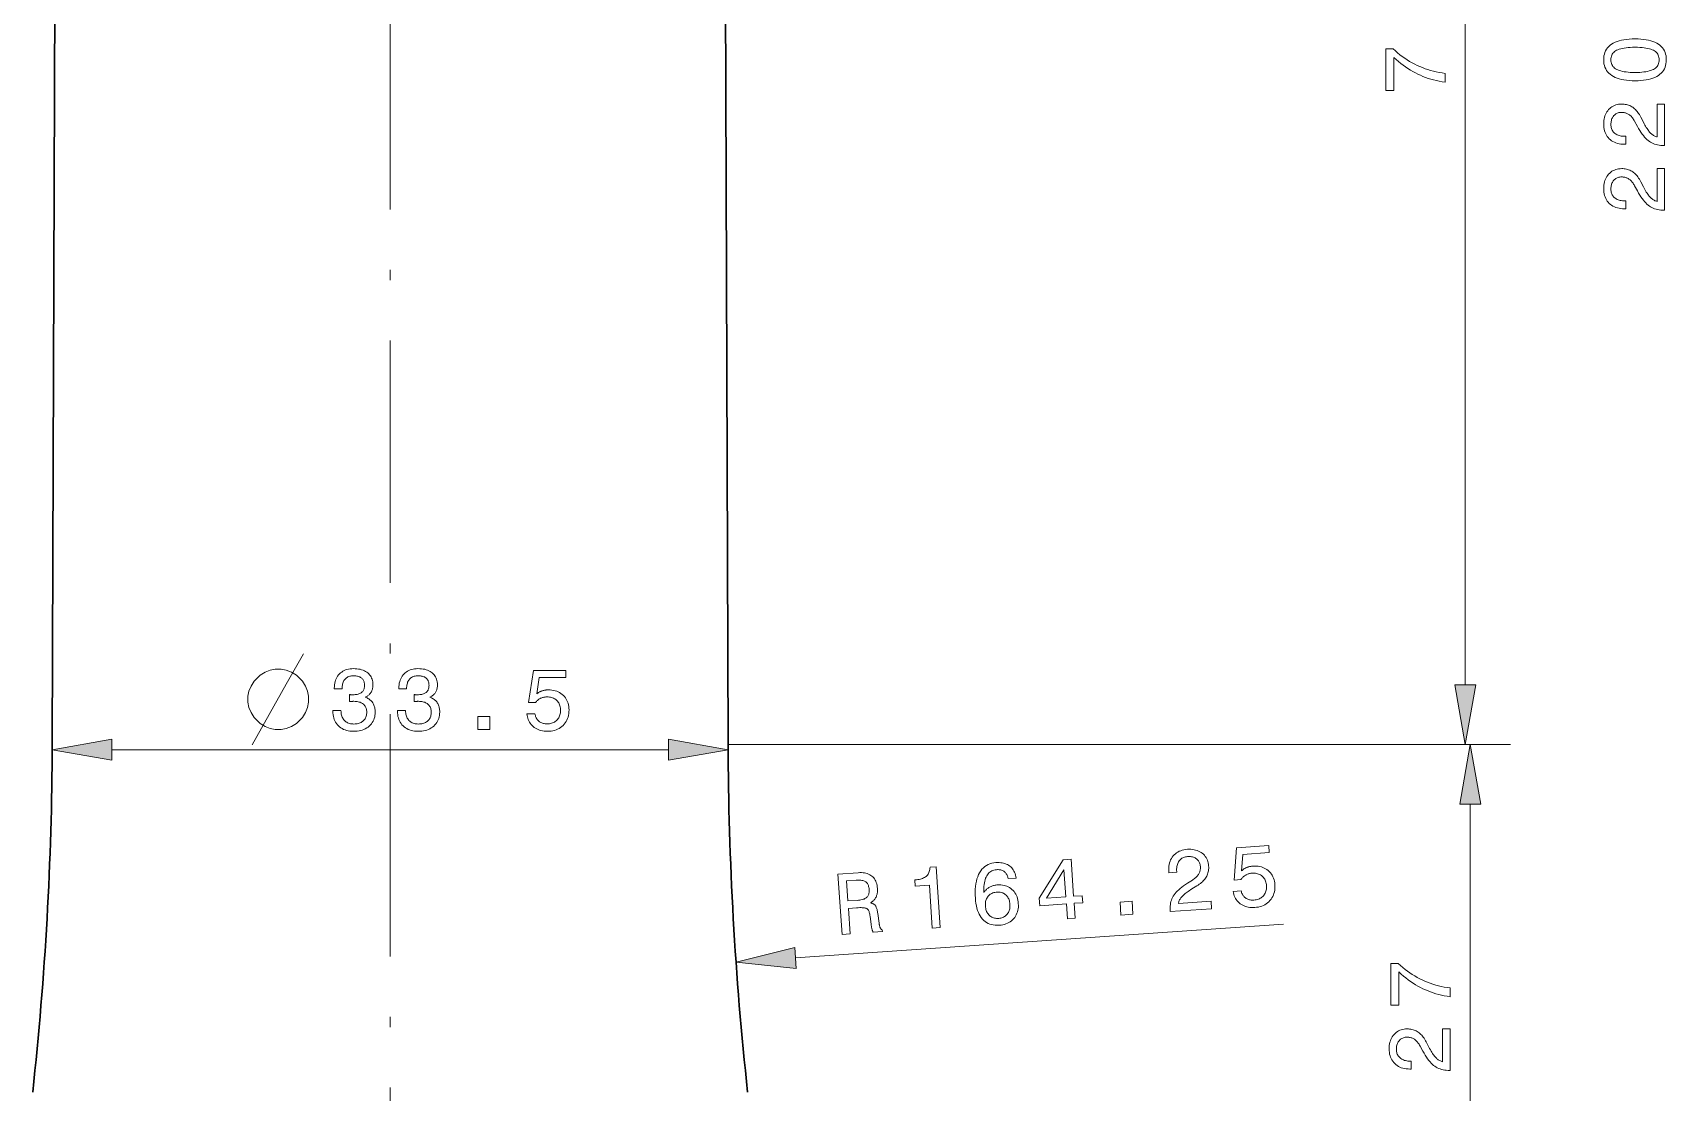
# Model space of a CAD drawing. Extents: x 0 to 297, y 0 to 420.
# Drawn here: x 136.6 to 217.6, y 190.6 to 243.1 of the extents above; entities that cross this region are included whole.
import ezdxf

# ---------------------------------------------------------------- set-up
doc = ezdxf.new("R2010")
doc.units = 0
doc.linetypes.add('DASHDOT', pattern=[18.5, 12, -3, 0.5, -3])

msp = doc.modelspace()

# ---------------------------------------------------------------- linework, layer by layer
at = {"color": 7, "linetype": 'DASHDOT', "lineweight": 13}
msp.add_line((154.338, 357.332), (154.338, 128.636), dxfattribs=at)
at = {"color": 7, "lineweight": 30}
for p, q in [((137.838, 277.832), (137.588, 207.832)), ((170.838, 277.832), (171.088, 207.832))]:
    msp.add_line(p, q, dxfattribs=at)
at = {"color": 7, "lineweight": 13}
for p, q in [((207.622, 210.787), (207.622, 274.878)), ((140.543, 207.564), (168.134, 207.564)), ((171.088, 207.832), (209.872, 207.832)), ((171.088, 207.832), (209.622, 207.832)), ((207.872, 183.787), (207.872, 204.878)), ((174.428, 197.256), (198.612, 198.934))]:
    msp.add_line(p, q, dxfattribs=at)
at = {"color": 7, "lineweight": 13, "ltscale": 0.056699}
for p, q in [((137.588, 207.832), (137.588, 205.564)), ((171.088, 207.832), (171.088, 205.564))]:
    msp.add_line(p, q, dxfattribs=at)
at = {"color": 7, "lineweight": 13}
for points in [[(206.622, 240.633), (206.478, 240.654), (206.336, 240.68), (206.197, 240.709), (206.059, 240.743), (205.924, 240.781), (205.79, 240.822), (205.658, 240.868), (205.529, 240.918), (205.401, 240.972), (205.275, 241.03), (205.151, 241.092), (205.028, 241.159), (204.907, 241.231), (204.786, 241.307), (204.666, 241.388), (204.547, 241.474), (204.43, 241.564), (204.313, 241.658), (204.198, 241.758), (204.083, 241.862), (204.083, 240.222), (203.689, 240.222), (203.689, 242.277), (204.047, 242.277), (204.16, 242.177), (204.273, 242.081), (204.389, 241.989), (204.506, 241.901), (204.625, 241.818), (204.746, 241.738), (204.868, 241.663), (204.992, 241.592), (205.118, 241.526), (205.245, 241.463), (205.374, 241.405), (205.505, 241.351), (205.638, 241.301), (205.773, 241.256), (205.91, 241.214), (206.048, 241.177), (206.189, 241.144), (206.331, 241.115), (206.475, 241.09), (206.622, 241.069)], [(216.042, 240.7), (215.893, 240.702), (215.752, 240.71), (215.618, 240.724), (215.491, 240.742), (215.372, 240.766), (215.259, 240.795), (215.154, 240.83), (215.057, 240.87), (214.966, 240.915), (214.883, 240.965), (214.808, 241.021), (214.74, 241.081), (214.681, 241.146), (214.629, 241.217), (214.585, 241.292), (214.549, 241.371), (214.522, 241.456), (214.502, 241.545), (214.49, 241.64), (214.486, 241.739), (214.49, 241.839), (214.502, 241.934), (214.521, 242.024), (214.549, 242.109), (214.584, 242.189), (214.628, 242.264), (214.679, 242.334), (214.738, 242.399), (214.805, 242.459), (214.88, 242.514), (214.963, 242.564), (215.053, 242.608), (215.15, 242.648), (215.255, 242.682), (215.368, 242.711), (215.488, 242.734), (215.615, 242.753), (215.75, 242.766), (215.892, 242.774), (216.042, 242.776), (216.191, 242.774), (216.333, 242.766), (216.467, 242.753), (216.594, 242.734), (216.714, 242.711), (216.826, 242.682), (216.93, 242.648), (217.027, 242.608), (217.117, 242.564), (217.199, 242.514), (217.274, 242.459), (217.34, 242.399), (217.399, 242.334), (217.45, 242.264), (217.493, 242.189), (217.529, 242.109), (217.556, 242.024), (217.576, 241.934), (217.587, 241.839), (217.591, 241.739), (217.587, 241.64), (217.575, 241.545), (217.556, 241.456), (217.528, 241.371), (217.493, 241.292), (217.449, 241.217), (217.398, 241.146), (217.339, 241.081), (217.272, 241.021), (217.197, 240.965), (217.115, 240.915), (217.025, 240.87), (216.927, 240.83), (216.823, 240.795), (216.711, 240.766), (216.592, 240.742), (216.465, 240.724), (216.331, 240.71), (216.19, 240.702)], [(216.042, 241.113), (216.162, 241.114), (216.276, 241.119), (216.384, 241.127), (216.484, 241.137), (216.579, 241.151), (216.666, 241.168), (216.747, 241.187), (216.821, 241.21), (216.888, 241.236), (216.949, 241.265), (217.004, 241.297), (217.053, 241.332), (217.096, 241.371), (217.133, 241.413), (217.165, 241.459), (217.191, 241.508), (217.211, 241.561), (217.226, 241.617), (217.234, 241.676), (217.237, 241.739), (217.234, 241.802), (217.226, 241.862), (217.211, 241.918), (217.192, 241.971), (217.166, 242.02), (217.135, 242.065), (217.098, 242.107), (217.055, 242.146), (217.007, 242.181), (216.952, 242.212), (216.892, 242.241), (216.825, 242.266), (216.751, 242.288), (216.67, 242.307), (216.582, 242.324), (216.488, 242.337), (216.387, 242.348), (216.279, 242.355), (216.164, 242.359), (216.042, 242.361), (215.919, 242.359), (215.804, 242.355), (215.696, 242.348), (215.594, 242.337), (215.499, 242.324), (215.412, 242.307), (215.331, 242.288), (215.256, 242.266), (215.189, 242.241), (215.129, 242.212), (215.075, 242.181), (215.026, 242.146), (214.984, 242.107), (214.947, 242.065), (214.915, 242.02), (214.89, 241.971), (214.87, 241.918), (214.856, 241.862), (214.847, 241.802), (214.844, 241.739), (214.847, 241.676), (214.856, 241.617), (214.87, 241.561), (214.89, 241.508), (214.916, 241.459), (214.948, 241.413), (214.985, 241.371), (215.028, 241.332), (215.077, 241.297), (215.132, 241.265), (215.193, 241.236), (215.26, 241.21), (215.335, 241.187), (215.416, 241.168), (215.503, 241.151), (215.598, 241.137), (215.699, 241.127), (215.806, 241.119), (215.921, 241.114)], [(217.505, 237.489), (217.492, 237.489), (217.405, 237.491), (217.32, 237.497), (217.238, 237.507), (217.16, 237.522), (217.084, 237.54), (217.011, 237.563), (216.941, 237.59), (216.874, 237.621), (216.81, 237.656), (216.749, 237.695), (216.689, 237.74), (216.63, 237.791), (216.57, 237.849), (216.511, 237.914), (216.452, 237.985), (216.393, 238.063), (216.334, 238.148), (216.275, 238.239), (216.216, 238.337), (216.158, 238.442), (216.019, 238.697), (215.993, 238.742), (215.968, 238.784), (215.941, 238.824), (215.914, 238.861), (215.886, 238.896), (215.858, 238.928), (215.829, 238.958), (215.8, 238.985), (215.77, 239.01), (215.739, 239.032), (215.708, 239.052), (215.675, 239.07), (215.641, 239.086), (215.607, 239.1), (215.571, 239.111), (215.534, 239.121), (215.496, 239.128), (215.457, 239.133), (215.417, 239.136), (215.376, 239.137), (215.329, 239.136), (215.284, 239.131), (215.241, 239.123), (215.2, 239.111), (215.16, 239.097), (215.123, 239.079), (215.087, 239.057), (215.053, 239.033), (215.021, 239.005), (214.991, 238.974), (214.963, 238.94), (214.938, 238.904), (214.916, 238.866), (214.897, 238.826), (214.881, 238.783), (214.868, 238.738), (214.857, 238.691), (214.85, 238.642), (214.846, 238.59), (214.844, 238.537), (214.846, 238.483), (214.852, 238.432), (214.861, 238.384), (214.874, 238.337), (214.891, 238.293), (214.911, 238.252), (214.935, 238.212), (214.963, 238.175), (214.995, 238.14), (215.03, 238.108), (215.068, 238.078), (215.11, 238.051), (215.154, 238.027), (215.2, 238.007), (215.25, 237.99), (215.302, 237.976), (215.358, 237.965), (215.416, 237.957), (215.476, 237.952), (215.54, 237.951), (215.576, 237.951), (215.576, 237.558), (215.515, 237.558), (215.422, 237.561), (215.333, 237.569), (215.248, 237.583), (215.167, 237.602), (215.09, 237.626), (215.016, 237.656), (214.947, 237.691), (214.882, 237.731), (214.82, 237.777), (214.763, 237.828), (214.71, 237.884), (214.663, 237.944), (214.622, 238.007), (214.586, 238.075), (214.555, 238.146), (214.53, 238.221), (214.511, 238.3), (214.497, 238.383), (214.489, 238.469), (214.486, 238.56), (214.488, 238.647), (214.496, 238.73), (214.508, 238.81), (214.525, 238.887), (214.548, 238.96), (214.575, 239.03), (214.607, 239.096), (214.644, 239.16), (214.686, 239.219), (214.732, 239.276), (214.783, 239.327), (214.837, 239.374), (214.894, 239.415), (214.954, 239.45), (215.018, 239.48), (215.084, 239.505), (215.153, 239.524), (215.226, 239.538), (215.301, 239.546), (215.38, 239.549), (215.441, 239.547), (215.501, 239.542), (215.559, 239.534), (215.615, 239.523), (215.67, 239.509), (215.724, 239.491), (215.776, 239.47), (215.826, 239.446), (215.875, 239.419), (215.923, 239.388), (215.969, 239.355), (216.013, 239.318), (216.057, 239.277), (216.099, 239.233), (216.14, 239.186), (216.18, 239.135), (216.218, 239.081), (216.256, 239.024), (216.292, 238.963), (216.326, 238.899), (216.455, 238.646), (216.492, 238.576), (216.529, 238.51), (216.564, 238.448), (216.599, 238.39), (216.634, 238.337), (216.667, 238.287), (216.7, 238.241), (216.732, 238.2), (216.764, 238.162), (216.794, 238.129), (216.825, 238.098), (216.856, 238.07), (216.889, 238.044), (216.922, 238.02), (216.955, 237.998), (216.989, 237.979), (217.024, 237.961), (217.06, 237.946), (217.097, 237.932), (217.134, 237.921), (217.134, 239.549), (217.505, 239.549)], [(217.505, 234.291), (217.492, 234.291), (217.405, 234.293), (217.32, 234.299), (217.238, 234.309), (217.16, 234.324), (217.084, 234.342), (217.011, 234.365), (216.941, 234.392), (216.874, 234.423), (216.81, 234.458), (216.749, 234.497), (216.689, 234.542), (216.63, 234.593), (216.57, 234.651), (216.511, 234.716), (216.452, 234.787), (216.393, 234.865), (216.334, 234.95), (216.275, 235.041), (216.216, 235.139), (216.158, 235.244), (216.019, 235.499), (215.993, 235.543), (215.968, 235.586), (215.941, 235.625), (215.914, 235.663), (215.886, 235.697), (215.858, 235.73), (215.829, 235.759), (215.8, 235.787), (215.77, 235.812), (215.739, 235.834), (215.708, 235.854), (215.675, 235.872), (215.641, 235.888), (215.607, 235.901), (215.571, 235.913), (215.534, 235.922), (215.496, 235.93), (215.457, 235.935), (215.417, 235.938), (215.376, 235.939), (215.329, 235.938), (215.284, 235.933), (215.241, 235.925), (215.2, 235.913), (215.16, 235.898), (215.123, 235.88), (215.087, 235.859), (215.053, 235.835), (215.021, 235.807), (214.991, 235.776), (214.963, 235.742), (214.938, 235.706), (214.916, 235.668), (214.897, 235.628), (214.881, 235.585), (214.868, 235.54), (214.857, 235.493), (214.85, 235.444), (214.846, 235.392), (214.844, 235.338), (214.846, 235.285), (214.852, 235.234), (214.861, 235.186), (214.874, 235.139), (214.891, 235.095), (214.911, 235.053), (214.935, 235.014), (214.963, 234.977), (214.995, 234.942), (215.03, 234.909), (215.068, 234.88), (215.11, 234.853), (215.154, 234.829), (215.2, 234.809), (215.25, 234.792), (215.302, 234.777), (215.358, 234.767), (215.416, 234.759), (215.476, 234.754), (215.54, 234.752), (215.576, 234.752), (215.576, 234.36), (215.515, 234.36), (215.422, 234.363), (215.333, 234.371), (215.248, 234.385), (215.167, 234.403), (215.09, 234.428), (215.016, 234.457), (214.947, 234.492), (214.882, 234.533), (214.82, 234.579), (214.763, 234.63), (214.71, 234.686), (214.663, 234.746), (214.622, 234.809), (214.586, 234.877), (214.555, 234.948), (214.53, 235.023), (214.511, 235.102), (214.497, 235.185), (214.489, 235.271), (214.486, 235.362), (214.488, 235.448), (214.496, 235.532), (214.508, 235.612), (214.525, 235.689), (214.548, 235.762), (214.575, 235.832), (214.607, 235.898), (214.644, 235.961), (214.686, 236.021), (214.732, 236.077), (214.783, 236.129), (214.837, 236.176), (214.894, 236.217), (214.954, 236.252), (215.018, 236.282), (215.084, 236.307), (215.153, 236.326), (215.226, 236.339), (215.301, 236.348), (215.38, 236.35), (215.441, 236.349), (215.501, 236.344), (215.559, 236.336), (215.615, 236.325), (215.67, 236.31), (215.724, 236.293), (215.776, 236.272), (215.826, 236.248), (215.875, 236.221), (215.923, 236.19), (215.969, 236.156), (216.013, 236.119), (216.057, 236.079), (216.099, 236.035), (216.14, 235.988), (216.18, 235.937), (216.218, 235.883), (216.256, 235.826), (216.292, 235.765), (216.326, 235.701), (216.455, 235.448), (216.492, 235.378), (216.529, 235.312), (216.564, 235.25), (216.599, 235.192), (216.634, 235.138), (216.667, 235.089), (216.7, 235.043), (216.732, 235.001), (216.764, 234.964), (216.794, 234.931), (216.825, 234.9), (216.856, 234.872), (216.889, 234.846), (216.922, 234.822), (216.955, 234.8), (216.989, 234.78), (217.024, 234.763), (217.06, 234.747), (217.097, 234.734), (217.134, 234.723), (217.134, 236.35), (217.505, 236.35)], [(148.941, 211.564), (148.641, 211.564), (148.391, 211.514), (148.141, 211.414), (147.891, 211.264), (147.591, 210.964), (147.441, 210.714), (147.341, 210.464), (147.291, 210.214), (147.291, 209.914), (147.341, 209.664), (147.441, 209.414), (147.591, 209.164), (147.891, 208.864), (148.141, 208.714), (148.391, 208.614), (148.641, 208.564), (148.941, 208.564), (149.191, 208.614), (149.441, 208.714), (149.691, 208.864), (149.991, 209.164), (150.141, 209.414), (150.241, 209.664), (150.291, 209.914), (150.291, 210.214), (150.241, 210.464), (150.141, 210.714), (149.991, 210.964), (149.691, 211.264), (149.441, 211.414), (149.191, 211.514)], [(151.502, 209.504), (151.9, 209.504), (151.903, 209.443), (151.909, 209.384), (151.918, 209.328), (151.931, 209.274), (151.947, 209.224), (151.966, 209.176), (151.988, 209.132), (152.013, 209.09), (152.042, 209.051), (152.074, 209.014), (152.109, 208.981), (152.146, 208.952), (152.187, 208.926), (152.229, 208.903), (152.275, 208.884), (152.323, 208.868), (152.374, 208.856), (152.428, 208.847), (152.484, 208.842), (152.543, 208.84), (152.601, 208.842), (152.656, 208.847), (152.709, 208.855), (152.759, 208.866), (152.807, 208.88), (152.852, 208.897), (152.895, 208.918), (152.935, 208.942), (152.973, 208.968), (153.008, 208.999), (153.04, 209.031), (153.069, 209.066), (153.094, 209.104), (153.116, 209.144), (153.135, 209.186), (153.15, 209.231), (153.162, 209.278), (153.171, 209.327), (153.176, 209.379), (153.178, 209.433), (153.176, 209.482), (153.171, 209.529), (153.163, 209.573), (153.151, 209.616), (153.136, 209.656), (153.117, 209.694), (153.095, 209.73), (153.07, 209.763), (153.042, 209.795), (153.01, 209.824), (152.975, 209.851), (152.938, 209.874), (152.897, 209.895), (152.854, 209.914), (152.808, 209.929), (152.76, 209.942), (152.709, 209.951), (152.655, 209.958), (152.598, 209.963), (152.539, 209.964), (152.53, 209.964), (152.522, 209.964), (152.513, 209.964), (152.504, 209.964), (152.496, 209.964), (152.487, 209.963), (152.478, 209.963), (152.469, 209.963), (152.459, 209.962), (152.45, 209.962), (152.441, 209.962), (152.431, 209.961), (152.42, 209.961), (152.408, 209.96), (152.396, 209.959), (152.384, 209.959), (152.371, 209.958), (152.357, 209.957), (152.343, 209.956), (152.328, 209.956), (152.328, 210.295), (152.337, 210.295), (152.346, 210.294), (152.355, 210.294), (152.364, 210.294), (152.373, 210.293), (152.382, 210.293), (152.391, 210.293), (152.399, 210.292), (152.408, 210.292), (152.417, 210.292), (152.425, 210.292), (152.433, 210.292), (152.441, 210.291), (152.449, 210.291), (152.457, 210.291), (152.465, 210.291), (152.472, 210.291), (152.48, 210.291), (152.487, 210.291), (152.495, 210.291), (152.551, 210.292), (152.605, 210.295), (152.656, 210.301), (152.703, 210.309), (152.748, 210.32), (152.789, 210.332), (152.828, 210.347), (152.864, 210.364), (152.896, 210.384), (152.926, 210.406), (152.952, 210.43), (152.976, 210.457), (152.997, 210.486), (153.015, 210.517), (153.031, 210.551), (153.043, 210.587), (153.053, 210.626), (153.06, 210.667), (153.064, 210.711), (153.066, 210.757), (153.064, 210.801), (153.06, 210.844), (153.054, 210.884), (153.044, 210.922), (153.032, 210.958), (153.017, 210.992), (152.999, 211.024), (152.979, 211.054), (152.956, 211.081), (152.93, 211.107), (152.901, 211.13), (152.871, 211.151), (152.838, 211.169), (152.802, 211.185), (152.764, 211.198), (152.724, 211.209), (152.681, 211.218), (152.636, 211.224), (152.589, 211.228), (152.539, 211.229), (152.483, 211.227), (152.43, 211.223), (152.379, 211.214), (152.332, 211.203), (152.287, 211.188), (152.244, 211.171), (152.205, 211.149), (152.168, 211.125), (152.135, 211.098), (152.103, 211.067), (152.075, 211.033), (152.05, 210.996), (152.028, 210.956), (152.008, 210.913), (151.992, 210.866), (151.979, 210.817), (151.968, 210.765), (151.961, 210.71), (151.956, 210.652), (151.955, 210.59), (151.571, 210.59), (151.571, 210.62), (151.574, 210.706), (151.581, 210.789), (151.594, 210.868), (151.612, 210.944), (151.635, 211.016), (151.663, 211.084), (151.697, 211.149), (151.735, 211.21), (151.779, 211.268), (151.827, 211.322), (151.88, 211.371), (151.937, 211.416), (151.997, 211.455), (152.061, 211.489), (152.128, 211.518), (152.199, 211.541), (152.273, 211.56), (152.351, 211.573), (152.433, 211.581), (152.518, 211.583), (152.608, 211.581), (152.693, 211.575), (152.775, 211.564), (152.852, 211.549), (152.926, 211.53), (152.995, 211.507), (153.06, 211.479), (153.121, 211.447), (153.178, 211.411), (153.23, 211.37), (153.278, 211.326), (153.321, 211.278), (153.359, 211.227), (153.392, 211.173), (153.42, 211.115), (153.443, 211.054), (153.461, 210.99), (153.473, 210.922), (153.481, 210.85), (153.483, 210.776), (153.482, 210.733), (153.479, 210.691), (153.475, 210.651), (153.468, 210.612), (153.459, 210.574), (153.449, 210.538), (153.436, 210.503), (153.422, 210.469), (153.406, 210.436), (153.387, 210.405), (153.367, 210.375), (153.345, 210.346), (153.322, 210.319), (153.296, 210.293), (153.269, 210.269), (153.239, 210.247), (153.208, 210.225), (153.175, 210.206), (153.14, 210.187), (153.104, 210.171), (153.151, 210.152), (153.196, 210.131), (153.239, 210.109), (153.279, 210.084), (153.317, 210.057), (153.353, 210.029), (153.386, 209.998), (153.417, 209.966), (153.445, 209.931), (153.472, 209.895), (153.496, 209.856), (153.517, 209.816), (153.536, 209.774), (153.552, 209.731), (153.566, 209.685), (153.577, 209.638), (153.586, 209.589), (153.592, 209.539), (153.596, 209.487), (153.597, 209.433), (153.594, 209.348), (153.585, 209.267), (153.571, 209.189), (153.55, 209.114), (153.523, 209.043), (153.491, 208.976), (153.452, 208.911), (153.408, 208.851), (153.358, 208.793), (153.302, 208.739), (153.241, 208.69), (153.176, 208.645), (153.107, 208.606), (153.035, 208.572), (152.958, 208.543), (152.878, 208.52), (152.794, 208.501), (152.706, 208.488), (152.614, 208.48), (152.518, 208.478), (152.427, 208.48), (152.34, 208.489), (152.256, 208.502), (152.177, 208.521), (152.101, 208.546), (152.029, 208.576), (151.96, 208.611), (151.896, 208.652), (151.835, 208.698), (151.778, 208.75), (151.725, 208.806), (151.678, 208.866), (151.637, 208.929), (151.601, 208.996), (151.571, 209.067), (151.546, 209.141), (151.526, 209.219), (151.513, 209.301), (151.504, 209.386), (151.502, 209.475)], [(154.7, 209.504), (155.098, 209.504), (155.101, 209.443), (155.107, 209.384), (155.116, 209.328), (155.129, 209.274), (155.145, 209.224), (155.164, 209.176), (155.186, 209.132), (155.212, 209.09), (155.24, 209.051), (155.272, 209.014), (155.307, 208.981), (155.344, 208.952), (155.385, 208.926), (155.428, 208.903), (155.473, 208.884), (155.521, 208.868), (155.572, 208.856), (155.626, 208.847), (155.682, 208.842), (155.741, 208.84), (155.799, 208.842), (155.854, 208.847), (155.907, 208.855), (155.957, 208.866), (156.005, 208.88), (156.05, 208.897), (156.093, 208.918), (156.133, 208.942), (156.171, 208.968), (156.206, 208.999), (156.238, 209.031), (156.267, 209.066), (156.293, 209.104), (156.315, 209.144), (156.333, 209.186), (156.349, 209.231), (156.36, 209.278), (156.369, 209.327), (156.374, 209.379), (156.376, 209.433), (156.374, 209.482), (156.369, 209.529), (156.361, 209.573), (156.349, 209.616), (156.334, 209.656), (156.315, 209.694), (156.294, 209.73), (156.268, 209.763), (156.24, 209.795), (156.208, 209.824), (156.173, 209.851), (156.136, 209.874), (156.095, 209.895), (156.052, 209.914), (156.007, 209.929), (155.958, 209.942), (155.907, 209.951), (155.853, 209.958), (155.796, 209.963), (155.737, 209.964), (155.728, 209.964), (155.72, 209.964), (155.711, 209.964), (155.703, 209.964), (155.694, 209.964), (155.685, 209.963), (155.676, 209.963), (155.667, 209.963), (155.658, 209.962), (155.648, 209.962), (155.639, 209.962), (155.629, 209.961), (155.618, 209.961), (155.607, 209.96), (155.595, 209.959), (155.582, 209.959), (155.569, 209.958), (155.555, 209.957), (155.541, 209.956), (155.526, 209.956), (155.526, 210.295), (155.535, 210.295), (155.545, 210.294), (155.554, 210.294), (155.563, 210.294), (155.571, 210.293), (155.58, 210.293), (155.589, 210.293), (155.598, 210.292), (155.606, 210.292), (155.615, 210.292), (155.623, 210.292), (155.631, 210.292), (155.639, 210.291), (155.647, 210.291), (155.655, 210.291), (155.663, 210.291), (155.671, 210.291), (155.678, 210.291), (155.685, 210.291), (155.693, 210.291), (155.749, 210.292), (155.803, 210.295), (155.854, 210.301), (155.901, 210.309), (155.946, 210.32), (155.988, 210.332), (156.026, 210.347), (156.062, 210.364), (156.094, 210.384), (156.124, 210.406), (156.15, 210.43), (156.174, 210.457), (156.195, 210.486), (156.214, 210.517), (156.229, 210.551), (156.242, 210.587), (156.251, 210.626), (156.258, 210.667), (156.263, 210.711), (156.264, 210.757), (156.263, 210.801), (156.259, 210.844), (156.252, 210.884), (156.242, 210.922), (156.23, 210.958), (156.215, 210.992), (156.197, 211.024), (156.177, 211.054), (156.154, 211.081), (156.128, 211.107), (156.1, 211.13), (156.069, 211.151), (156.036, 211.169), (156, 211.185), (155.962, 211.198), (155.922, 211.209), (155.879, 211.218), (155.834, 211.224), (155.787, 211.228), (155.737, 211.229), (155.681, 211.227), (155.628, 211.223), (155.577, 211.214), (155.53, 211.203), (155.485, 211.188), (155.443, 211.171), (155.403, 211.149), (155.367, 211.125), (155.333, 211.098), (155.302, 211.067), (155.273, 211.033), (155.248, 210.996), (155.226, 210.956), (155.206, 210.913), (155.19, 210.866), (155.177, 210.817), (155.166, 210.765), (155.159, 210.71), (155.154, 210.652), (155.153, 210.59), (154.769, 210.59), (154.769, 210.62), (154.772, 210.706), (154.78, 210.789), (154.792, 210.868), (154.81, 210.944), (154.833, 211.016), (154.862, 211.084), (154.895, 211.149), (154.933, 211.21), (154.977, 211.268), (155.025, 211.322), (155.078, 211.371), (155.135, 211.416), (155.195, 211.455), (155.259, 211.489), (155.326, 211.518), (155.397, 211.541), (155.471, 211.56), (155.549, 211.573), (155.631, 211.581), (155.716, 211.583), (155.806, 211.581), (155.891, 211.575), (155.973, 211.564), (156.051, 211.549), (156.124, 211.53), (156.193, 211.507), (156.258, 211.479), (156.319, 211.447), (156.376, 211.411), (156.428, 211.37), (156.477, 211.326), (156.52, 211.278), (156.557, 211.227), (156.59, 211.173), (156.618, 211.115), (156.641, 211.054), (156.659, 210.99), (156.671, 210.922), (156.679, 210.85), (156.681, 210.776), (156.68, 210.733), (156.678, 210.691), (156.673, 210.651), (156.666, 210.612), (156.657, 210.574), (156.647, 210.538), (156.634, 210.503), (156.62, 210.469), (156.604, 210.436), (156.586, 210.405), (156.565, 210.375), (156.543, 210.346), (156.52, 210.319), (156.494, 210.293), (156.467, 210.269), (156.437, 210.247), (156.406, 210.225), (156.373, 210.206), (156.339, 210.187), (156.302, 210.171), (156.349, 210.152), (156.394, 210.131), (156.437, 210.109), (156.477, 210.084), (156.515, 210.057), (156.551, 210.029), (156.584, 209.998), (156.615, 209.966), (156.644, 209.931), (156.67, 209.895), (156.694, 209.856), (156.715, 209.816), (156.734, 209.774), (156.75, 209.731), (156.764, 209.685), (156.775, 209.638), (156.784, 209.589), (156.79, 209.539), (156.794, 209.487), (156.795, 209.433), (156.792, 209.348), (156.783, 209.267), (156.769, 209.189), (156.748, 209.114), (156.722, 209.043), (156.689, 208.976), (156.651, 208.911), (156.606, 208.851), (156.556, 208.793), (156.5, 208.739), (156.439, 208.69), (156.374, 208.645), (156.306, 208.606), (156.233, 208.572), (156.157, 208.543), (156.076, 208.52), (155.992, 208.501), (155.904, 208.488), (155.812, 208.48), (155.716, 208.478), (155.625, 208.48), (155.538, 208.489), (155.454, 208.502), (155.375, 208.521), (155.299, 208.546), (155.227, 208.576), (155.158, 208.611), (155.094, 208.652), (155.033, 208.698), (154.976, 208.75), (154.923, 208.806), (154.876, 208.866), (154.835, 208.929), (154.799, 208.996), (154.769, 209.067), (154.744, 209.141), (154.725, 209.219), (154.711, 209.301), (154.702, 209.386), (154.7, 209.475)], [(161.115, 209.346), (161.516, 209.346), (161.524, 209.301), (161.535, 209.257), (161.548, 209.215), (161.564, 209.176), (161.582, 209.138), (161.603, 209.102), (161.626, 209.069), (161.652, 209.037), (161.68, 209.008), (161.711, 208.981), (161.743, 208.956), (161.778, 208.933), (161.814, 208.913), (161.852, 208.896), (161.892, 208.882), (161.933, 208.87), (161.976, 208.861), (162.021, 208.854), (162.068, 208.85), (162.116, 208.849), (162.176, 208.851), (162.232, 208.856), (162.287, 208.865), (162.339, 208.878), (162.388, 208.895), (162.436, 208.915), (162.481, 208.939), (162.523, 208.966), (162.563, 208.997), (162.601, 209.032), (162.636, 209.07), (162.667, 209.11), (162.695, 209.153), (162.719, 209.198), (162.739, 209.245), (162.755, 209.294), (162.768, 209.346), (162.777, 209.4), (162.783, 209.456), (162.785, 209.515), (162.783, 209.575), (162.777, 209.632), (162.768, 209.687), (162.756, 209.74), (162.739, 209.79), (162.719, 209.837), (162.696, 209.882), (162.669, 209.925), (162.638, 209.965), (162.603, 210.002), (162.566, 210.036), (162.526, 210.067), (162.483, 210.094), (162.438, 210.118), (162.391, 210.138), (162.341, 210.154), (162.289, 210.167), (162.234, 210.176), (162.176, 210.182), (162.116, 210.183), (162.082, 210.183), (162.048, 210.181), (162.014, 210.177), (161.981, 210.172), (161.949, 210.166), (161.917, 210.158), (161.886, 210.149), (161.856, 210.139), (161.826, 210.127), (161.797, 210.114), (161.769, 210.099), (161.741, 210.083), (161.714, 210.066), (161.687, 210.047), (161.662, 210.027), (161.637, 210.006), (161.613, 209.983), (161.59, 209.959), (161.567, 209.934), (161.545, 209.907), (161.201, 209.907), (161.438, 211.497), (163.04, 211.497), (163.04, 211.143), (161.726, 211.143), (161.606, 210.335), (161.628, 210.354), (161.651, 210.371), (161.674, 210.388), (161.699, 210.404), (161.724, 210.419), (161.749, 210.433), (161.776, 210.446), (161.803, 210.458), (161.831, 210.469), (161.86, 210.48), (161.89, 210.489), (161.92, 210.497), (161.951, 210.505), (161.982, 210.511), (162.013, 210.517), (162.046, 210.521), (162.078, 210.525), (162.112, 210.527), (162.145, 210.529), (162.18, 210.529), (162.27, 210.526), (162.357, 210.518), (162.44, 210.504), (162.52, 210.485), (162.596, 210.461), (162.669, 210.43), (162.738, 210.395), (162.803, 210.354), (162.865, 210.307), (162.923, 210.255), (162.976, 210.199), (163.024, 210.139), (163.066, 210.075), (163.103, 210.008), (163.134, 209.938), (163.159, 209.865), (163.179, 209.788), (163.193, 209.707), (163.201, 209.623), (163.204, 209.536), (163.201, 209.443), (163.192, 209.354), (163.177, 209.269), (163.157, 209.187), (163.13, 209.109), (163.097, 209.034), (163.058, 208.963), (163.013, 208.895), (162.963, 208.831), (162.906, 208.771), (162.845, 208.715), (162.779, 208.665), (162.711, 208.621), (162.638, 208.583), (162.563, 208.551), (162.483, 208.525), (162.4, 208.504), (162.313, 208.49), (162.223, 208.481), (162.129, 208.478), (162.046, 208.48), (161.965, 208.487), (161.888, 208.499), (161.813, 208.516), (161.741, 208.538), (161.673, 208.564), (161.607, 208.595), (161.544, 208.631), (161.483, 208.672), (161.426, 208.717), (161.373, 208.766), (161.324, 208.819), (161.281, 208.874), (161.242, 208.933), (161.209, 208.994), (161.18, 209.058), (161.156, 209.126), (161.138, 209.196), (161.124, 209.27)], [(207.101, 210.787), (207.622, 207.832), (208.143, 210.787)], [(158.688, 208.564), (158.688, 209.207), (159.285, 209.207), (159.285, 208.564)], [(140.543, 208.085), (137.588, 207.564), (140.543, 207.043)], [(168.134, 207.043), (171.088, 207.564), (168.134, 208.085)], [(208.393, 204.878), (207.872, 207.832), (207.351, 204.878)], [(192.999, 199.547), (192.998, 199.559), (192.994, 199.647), (192.994, 199.732), (192.999, 199.814), (193.008, 199.893), (193.021, 199.97), (193.039, 200.044), (193.061, 200.116), (193.087, 200.185), (193.118, 200.251), (193.152, 200.315), (193.193, 200.378), (193.24, 200.44), (193.294, 200.504), (193.354, 200.567), (193.421, 200.631), (193.495, 200.696), (193.575, 200.76), (193.662, 200.825), (193.756, 200.891), (193.856, 200.957), (194.101, 201.113), (194.144, 201.141), (194.184, 201.17), (194.222, 201.199), (194.257, 201.229), (194.29, 201.258), (194.32, 201.289), (194.348, 201.32), (194.373, 201.351), (194.396, 201.383), (194.416, 201.415), (194.434, 201.448), (194.449, 201.481), (194.463, 201.516), (194.474, 201.552), (194.483, 201.588), (194.49, 201.626), (194.495, 201.664), (194.497, 201.704), (194.498, 201.744), (194.496, 201.785), (194.491, 201.831), (194.483, 201.876), (194.472, 201.918), (194.458, 201.959), (194.44, 201.997), (194.42, 202.033), (194.396, 202.067), (194.369, 202.099), (194.339, 202.13), (194.306, 202.158), (194.271, 202.183), (194.233, 202.205), (194.193, 202.225), (194.152, 202.241), (194.108, 202.254), (194.062, 202.264), (194.015, 202.271), (193.965, 202.275), (193.913, 202.276), (193.86, 202.273), (193.807, 202.268), (193.756, 202.259), (193.708, 202.246), (193.663, 202.23), (193.62, 202.21), (193.58, 202.187), (193.542, 202.16), (193.507, 202.13), (193.475, 202.096), (193.445, 202.059), (193.418, 202.018), (193.394, 201.975), (193.373, 201.93), (193.356, 201.881), (193.342, 201.831), (193.332, 201.777), (193.325, 201.722), (193.321, 201.663), (193.32, 201.602), (193.323, 201.539), (193.326, 201.503), (192.935, 201.476), (192.93, 201.537), (192.927, 201.63), (192.929, 201.719), (192.936, 201.805), (192.949, 201.887), (192.968, 201.966), (192.993, 202.041), (193.023, 202.112), (193.059, 202.18), (193.1, 202.245), (193.148, 202.305), (193.2, 202.362), (193.256, 202.413), (193.316, 202.459), (193.381, 202.499), (193.45, 202.535), (193.523, 202.565), (193.601, 202.59), (193.682, 202.609), (193.768, 202.624), (193.858, 202.633), (193.945, 202.636), (194.029, 202.634), (194.109, 202.628), (194.187, 202.616), (194.262, 202.599), (194.333, 202.576), (194.402, 202.549), (194.467, 202.517), (194.53, 202.479), (194.589, 202.436), (194.645, 202.389), (194.695, 202.338), (194.739, 202.284), (194.779, 202.227), (194.813, 202.166), (194.842, 202.101), (194.866, 202.033), (194.885, 201.962), (194.898, 201.887), (194.906, 201.809), (194.909, 201.748), (194.908, 201.688), (194.904, 201.63), (194.897, 201.572), (194.887, 201.516), (194.873, 201.462), (194.855, 201.409), (194.835, 201.357), (194.811, 201.306), (194.784, 201.257), (194.754, 201.208), (194.72, 201.161), (194.682, 201.115), (194.642, 201.07), (194.597, 201.026), (194.55, 200.983), (194.498, 200.94), (194.444, 200.899), (194.386, 200.859), (194.324, 200.82), (194.081, 200.674), (194.013, 200.632), (193.95, 200.591), (193.891, 200.551), (193.835, 200.512), (193.784, 200.474), (193.737, 200.438), (193.694, 200.402), (193.654, 200.367), (193.619, 200.333), (193.588, 200.3), (193.56, 200.267), (193.534, 200.234), (193.51, 200.2), (193.488, 200.165), (193.469, 200.13), (193.452, 200.095), (193.436, 200.059), (193.423, 200.022), (193.413, 199.985), (193.404, 199.947), (195.028, 200.059), (195.053, 199.689)], [(196.118, 200.547), (196.518, 200.575), (196.529, 200.53), (196.543, 200.487), (196.559, 200.446), (196.578, 200.408), (196.599, 200.372), (196.622, 200.337), (196.647, 200.306), (196.675, 200.276), (196.705, 200.249), (196.738, 200.223), (196.772, 200.201), (196.808, 200.181), (196.845, 200.164), (196.885, 200.149), (196.925, 200.137), (196.967, 200.128), (197.011, 200.122), (197.056, 200.119), (197.103, 200.118), (197.152, 200.12), (197.211, 200.126), (197.267, 200.135), (197.32, 200.148), (197.371, 200.165), (197.42, 200.185), (197.466, 200.208), (197.509, 200.235), (197.549, 200.265), (197.587, 200.299), (197.623, 200.337), (197.655, 200.377), (197.683, 200.419), (197.708, 200.463), (197.728, 200.51), (197.745, 200.558), (197.758, 200.608), (197.768, 200.661), (197.773, 200.716), (197.774, 200.772), (197.772, 200.831), (197.766, 200.891), (197.757, 200.947), (197.744, 201.002), (197.728, 201.053), (197.708, 201.102), (197.685, 201.148), (197.658, 201.191), (197.628, 201.231), (197.595, 201.269), (197.558, 201.304), (197.518, 201.336), (197.476, 201.364), (197.432, 201.388), (197.385, 201.409), (197.336, 201.425), (197.285, 201.438), (197.232, 201.447), (197.177, 201.452), (197.119, 201.454), (197.059, 201.451), (197.025, 201.448), (196.991, 201.444), (196.958, 201.438), (196.925, 201.431), (196.894, 201.422), (196.863, 201.413), (196.832, 201.401), (196.803, 201.389), (196.774, 201.375), (196.745, 201.36), (196.718, 201.343), (196.691, 201.326), (196.666, 201.306), (196.641, 201.286), (196.617, 201.264), (196.593, 201.241), (196.571, 201.217), (196.549, 201.191), (196.528, 201.165), (196.508, 201.136), (196.166, 201.113), (196.291, 202.715), (197.89, 202.826), (197.914, 202.472), (196.604, 202.381), (196.54, 201.568), (196.56, 201.587), (196.582, 201.607), (196.604, 201.625), (196.627, 201.642), (196.651, 201.659), (196.676, 201.675), (196.701, 201.69), (196.728, 201.704), (196.755, 201.717), (196.783, 201.729), (196.812, 201.741), (196.842, 201.751), (196.872, 201.761), (196.902, 201.769), (196.933, 201.777), (196.965, 201.783), (196.998, 201.789), (197.031, 201.794), (197.064, 201.798), (197.098, 201.801), (197.189, 201.804), (197.276, 201.802), (197.36, 201.794), (197.441, 201.781), (197.519, 201.761), (197.593, 201.736), (197.664, 201.705), (197.732, 201.669), (197.797, 201.627), (197.859, 201.579), (197.916, 201.526), (197.968, 201.47), (198.014, 201.409), (198.056, 201.345), (198.091, 201.277), (198.122, 201.206), (198.147, 201.13), (198.166, 201.051), (198.18, 200.968), (198.189, 200.881), (198.193, 200.788), (198.19, 200.699), (198.181, 200.613), (198.166, 200.529), (198.145, 200.449), (198.117, 200.373), (198.083, 200.299), (198.043, 200.228), (197.997, 200.161), (197.945, 200.097), (197.887, 200.037), (197.826, 199.983), (197.76, 199.934), (197.691, 199.891), (197.617, 199.854), (197.54, 199.822), (197.458, 199.796), (197.373, 199.775), (197.283, 199.76), (197.19, 199.751), (197.107, 199.747), (197.026, 199.749), (196.948, 199.756), (196.872, 199.767), (196.799, 199.784), (196.729, 199.805), (196.661, 199.832), (196.595, 199.863), (196.532, 199.899), (196.472, 199.941), (196.415, 199.986), (196.363, 200.035), (196.316, 200.088), (196.274, 200.143), (196.236, 200.202), (196.203, 200.264), (196.175, 200.33), (196.151, 200.399), (196.132, 200.471)], [(181.21, 198.729), (181.063, 200.857), (180.365, 200.809), (180.343, 201.114), (180.418, 201.122), (180.489, 201.132), (180.555, 201.144), (180.618, 201.159), (180.676, 201.176), (180.73, 201.195), (180.78, 201.217), (180.826, 201.241), (180.868, 201.267), (180.906, 201.295), (180.94, 201.327), (180.97, 201.361), (180.998, 201.399), (181.022, 201.439), (181.043, 201.483), (181.061, 201.53), (181.076, 201.579), (181.087, 201.632), (181.095, 201.688), (181.1, 201.747), (181.393, 201.768), (181.602, 198.756)], [(185.36, 201.21), (184.965, 201.183), (184.956, 201.228), (184.945, 201.271), (184.931, 201.311), (184.916, 201.349), (184.898, 201.385), (184.878, 201.418), (184.857, 201.449), (184.832, 201.478), (184.806, 201.504), (184.778, 201.528), (184.747, 201.55), (184.715, 201.568), (184.681, 201.584), (184.645, 201.598), (184.607, 201.609), (184.567, 201.617), (184.525, 201.623), (184.482, 201.626), (184.436, 201.627), (184.389, 201.625), (184.325, 201.618), (184.264, 201.605), (184.207, 201.588), (184.154, 201.565), (184.104, 201.537), (184.057, 201.504), (184.014, 201.466), (183.974, 201.423), (183.938, 201.374), (183.905, 201.321), (183.875, 201.262), (183.849, 201.197), (183.826, 201.128), (183.806, 201.053), (183.79, 200.973), (183.777, 200.887), (183.767, 200.796), (183.76, 200.699), (183.757, 200.598), (183.757, 200.491), (183.781, 200.524), (183.806, 200.556), (183.832, 200.586), (183.859, 200.615), (183.888, 200.643), (183.917, 200.669), (183.948, 200.693), (183.98, 200.716), (184.014, 200.738), (184.048, 200.758), (184.084, 200.777), (184.121, 200.793), (184.158, 200.809), (184.197, 200.822), (184.237, 200.834), (184.277, 200.845), (184.319, 200.854), (184.361, 200.861), (184.405, 200.866), (184.449, 200.87), (184.533, 200.873), (184.614, 200.871), (184.692, 200.863), (184.767, 200.849), (184.839, 200.829), (184.909, 200.804), (184.975, 200.773), (185.039, 200.736), (185.1, 200.694), (185.158, 200.646), (185.212, 200.593), (185.262, 200.537), (185.306, 200.476), (185.345, 200.412), (185.379, 200.344), (185.408, 200.272), (185.432, 200.196), (185.451, 200.117), (185.464, 200.033), (185.473, 199.946), (185.476, 199.858), (185.474, 199.774), (185.465, 199.692), (185.451, 199.613), (185.431, 199.537), (185.405, 199.464), (185.373, 199.394), (185.335, 199.327), (185.292, 199.263), (185.243, 199.202), (185.188, 199.145), (185.13, 199.093), (185.068, 199.047), (185.003, 199.006), (184.933, 198.97), (184.859, 198.94), (184.782, 198.915), (184.701, 198.896), (184.616, 198.881), (184.527, 198.872), (184.424, 198.869), (184.325, 198.873), (184.231, 198.885), (184.141, 198.904), (184.056, 198.931), (183.975, 198.966), (183.899, 199.008), (183.827, 199.058), (183.759, 199.115), (183.696, 199.18), (183.638, 199.253), (183.584, 199.332), (183.536, 199.418), (183.493, 199.51), (183.455, 199.61), (183.423, 199.716), (183.395, 199.83), (183.373, 199.95), (183.356, 200.077), (183.344, 200.21), (183.336, 200.368), (183.334, 200.518), (183.339, 200.662), (183.351, 200.798), (183.368, 200.928), (183.393, 201.051), (183.424, 201.167), (183.461, 201.277), (183.505, 201.379), (183.555, 201.475), (183.611, 201.563), (183.672, 201.643), (183.739, 201.714), (183.812, 201.776), (183.889, 201.83), (183.972, 201.876), (184.061, 201.913), (184.154, 201.942), (184.254, 201.962), (184.358, 201.973), (184.442, 201.977), (184.522, 201.976), (184.599, 201.971), (184.673, 201.961), (184.744, 201.946), (184.811, 201.927), (184.875, 201.903), (184.936, 201.874), (184.993, 201.841), (185.047, 201.804), (185.098, 201.762), (185.144, 201.716), (185.185, 201.666), (185.223, 201.613), (185.256, 201.556), (185.286, 201.494), (185.311, 201.429), (185.331, 201.36), (185.348, 201.287)], [(187.905, 199.193), (187.853, 199.934), (186.539, 199.842), (186.513, 200.221), (187.698, 202.118), (188.089, 202.146), (188.216, 200.305), (188.643, 200.335), (188.667, 199.99), (188.24, 199.96), (188.292, 199.22)], [(176.736, 198.418), (176.529, 201.407), (177.528, 201.476), (177.614, 201.48), (177.697, 201.479), (177.775, 201.474), (177.85, 201.464), (177.921, 201.449), (177.988, 201.43), (178.051, 201.405), (178.11, 201.377), (178.165, 201.343), (178.216, 201.305), (178.263, 201.263), (178.306, 201.216), (178.344, 201.165), (178.378, 201.11), (178.408, 201.05), (178.433, 200.986), (178.454, 200.918), (178.471, 200.845), (178.483, 200.768), (178.491, 200.687), (178.494, 200.639), (178.494, 200.592), (178.492, 200.546), (178.488, 200.501), (178.482, 200.458), (178.474, 200.417), (178.464, 200.377), (178.451, 200.338), (178.437, 200.3), (178.42, 200.264), (178.402, 200.229), (178.381, 200.196), (178.358, 200.164), (178.334, 200.134), (178.307, 200.105), (178.278, 200.078), (178.247, 200.052), (178.215, 200.027), (178.18, 200.004), (178.143, 199.983), (178.176, 199.974), (178.206, 199.964), (178.236, 199.953), (178.263, 199.941), (178.288, 199.927), (178.312, 199.912), (178.334, 199.895), (178.355, 199.878), (178.373, 199.859), (178.39, 199.838), (178.405, 199.815), (178.42, 199.789), (178.434, 199.759), (178.446, 199.726), (178.459, 199.69), (178.47, 199.65), (178.48, 199.607), (178.49, 199.56), (178.499, 199.51), (178.507, 199.456), (178.572, 198.973), (178.577, 198.942), (178.581, 198.913), (178.586, 198.886), (178.592, 198.861), (178.597, 198.837), (178.603, 198.815), (178.609, 198.795), (178.615, 198.776), (178.622, 198.759), (178.628, 198.744), (178.636, 198.73), (178.643, 198.717), (178.652, 198.705), (178.661, 198.693), (178.671, 198.682), (178.681, 198.672), (178.692, 198.663), (178.704, 198.654), (178.716, 198.646), (178.729, 198.639), (178.734, 198.557), (178.282, 198.526), (178.276, 198.535), (178.269, 198.546), (178.263, 198.558), (178.257, 198.571), (178.251, 198.584), (178.245, 198.599), (178.24, 198.615), (178.234, 198.631), (178.229, 198.649), (178.224, 198.667), (178.219, 198.687), (178.214, 198.708), (178.209, 198.731), (178.204, 198.755), (178.199, 198.78), (178.194, 198.806), (178.19, 198.834), (178.185, 198.864), (178.181, 198.894), (178.176, 198.926), (178.128, 199.312), (178.12, 199.368), (178.111, 199.42), (178.1, 199.468), (178.087, 199.511), (178.073, 199.55), (178.058, 199.586), (178.041, 199.617), (178.023, 199.643), (178.003, 199.666), (177.982, 199.684), (177.957, 199.699), (177.926, 199.712), (177.889, 199.723), (177.846, 199.731), (177.797, 199.738), (177.741, 199.742), (177.68, 199.744), (177.612, 199.744), (177.538, 199.741), (177.458, 199.737), (177.048, 199.708), (177.136, 198.446)], [(177.442, 201.103), (176.954, 201.069), (177.023, 200.074), (177.484, 200.106), (177.552, 200.112), (177.615, 200.12), (177.674, 200.13), (177.729, 200.142), (177.78, 200.156), (177.826, 200.172), (177.867, 200.19), (177.904, 200.21), (177.937, 200.232), (177.966, 200.256), (177.99, 200.282), (178.012, 200.312), (178.031, 200.344), (178.046, 200.379), (178.059, 200.417), (178.069, 200.458), (178.075, 200.502), (178.079, 200.548), (178.08, 200.598), (178.078, 200.65), (178.073, 200.702), (178.065, 200.75), (178.055, 200.795), (178.043, 200.837), (178.028, 200.875), (178.01, 200.911), (177.99, 200.943), (177.967, 200.972), (177.942, 200.998), (177.915, 201.02), (177.884, 201.04), (177.849, 201.057), (177.811, 201.072), (177.77, 201.084), (177.724, 201.093), (177.675, 201.1), (177.622, 201.105), (177.566, 201.107), (177.506, 201.106)], [(186.877, 200.212), (187.83, 200.279), (187.737, 201.618)], [(185.057, 199.913), (185.051, 199.97), (185.043, 200.025), (185.031, 200.077), (185.016, 200.126), (184.998, 200.173), (184.977, 200.217), (184.953, 200.259), (184.926, 200.298), (184.896, 200.335), (184.863, 200.369), (184.827, 200.399), (184.789, 200.427), (184.75, 200.45), (184.709, 200.47), (184.666, 200.486), (184.622, 200.499), (184.575, 200.508), (184.527, 200.514), (184.477, 200.515), (184.426, 200.514), (184.368, 200.508), (184.313, 200.499), (184.261, 200.487), (184.212, 200.471), (184.166, 200.452), (184.122, 200.43), (184.082, 200.405), (184.044, 200.376), (184.008, 200.344), (183.976, 200.309), (183.947, 200.271), (183.921, 200.231), (183.899, 200.188), (183.88, 200.143), (183.865, 200.096), (183.853, 200.046), (183.845, 199.994), (183.84, 199.94), (183.839, 199.883), (183.842, 199.824), (183.847, 199.766), (183.856, 199.709), (183.868, 199.656), (183.883, 199.605), (183.902, 199.557), (183.923, 199.512), (183.947, 199.47), (183.975, 199.43), (184.006, 199.393), (184.04, 199.358), (184.076, 199.327), (184.115, 199.3), (184.156, 199.276), (184.198, 199.256), (184.243, 199.239), (184.29, 199.227), (184.339, 199.218), (184.39, 199.212), (184.444, 199.211), (184.499, 199.213), (184.552, 199.218), (184.602, 199.227), (184.65, 199.24), (184.696, 199.256), (184.74, 199.275), (184.781, 199.298), (184.82, 199.325), (184.856, 199.355), (184.891, 199.388), (184.923, 199.425), (184.952, 199.465), (184.978, 199.506), (185, 199.55), (185.018, 199.596), (185.034, 199.644), (185.045, 199.693), (185.053, 199.745), (185.058, 199.799), (185.059, 199.855)], [(190.561, 199.378), (190.517, 200.019), (191.112, 200.06), (191.156, 199.419)], [(174.392, 197.776), (171.481, 197.051), (174.464, 196.736)], [(206.872, 195.331), (206.728, 195.352), (206.586, 195.378), (206.447, 195.407), (206.309, 195.441), (206.174, 195.479), (206.04, 195.52), (205.908, 195.566), (205.779, 195.616), (205.651, 195.67), (205.525, 195.728), (205.401, 195.791), (205.278, 195.858), (205.157, 195.929), (205.036, 196.006), (204.916, 196.086), (204.797, 196.172), (204.68, 196.262), (204.563, 196.357), (204.448, 196.456), (204.333, 196.56), (204.333, 194.92), (203.939, 194.92), (203.939, 196.975), (204.297, 196.975), (204.41, 196.875), (204.523, 196.779), (204.639, 196.687), (204.756, 196.599), (204.875, 196.516), (204.996, 196.436), (205.118, 196.361), (205.242, 196.29), (205.368, 196.224), (205.495, 196.161), (205.624, 196.103), (205.755, 196.049), (205.888, 195.999), (206.023, 195.954), (206.16, 195.912), (206.298, 195.875), (206.439, 195.842), (206.581, 195.813), (206.725, 195.788), (206.872, 195.767)], [(206.872, 191.679), (206.859, 191.679), (206.771, 191.681), (206.687, 191.688), (206.605, 191.698), (206.527, 191.712), (206.451, 191.731), (206.378, 191.754), (206.308, 191.781), (206.241, 191.812), (206.177, 191.847), (206.116, 191.886), (206.056, 191.931), (205.997, 191.982), (205.937, 192.04), (205.878, 192.105), (205.819, 192.176), (205.76, 192.254), (205.701, 192.338), (205.642, 192.43), (205.583, 192.528), (205.524, 192.632), (205.385, 192.887), (205.36, 192.932), (205.334, 192.974), (205.308, 193.014), (205.281, 193.051), (205.253, 193.086), (205.225, 193.118), (205.196, 193.148), (205.167, 193.175), (205.137, 193.2), (205.106, 193.223), (205.074, 193.243), (205.042, 193.261), (205.008, 193.276), (204.973, 193.29), (204.938, 193.302), (204.901, 193.311), (204.863, 193.319), (204.824, 193.324), (204.783, 193.327), (204.742, 193.328), (204.696, 193.326), (204.651, 193.322), (204.608, 193.313), (204.566, 193.302), (204.527, 193.287), (204.489, 193.269), (204.454, 193.248), (204.42, 193.223), (204.388, 193.196), (204.358, 193.165), (204.33, 193.131), (204.305, 193.095), (204.283, 193.057), (204.264, 193.016), (204.248, 192.974), (204.234, 192.929), (204.224, 192.882), (204.217, 192.832), (204.212, 192.781), (204.211, 192.727), (204.213, 192.674), (204.218, 192.623), (204.228, 192.574), (204.241, 192.528), (204.257, 192.484), (204.278, 192.442), (204.302, 192.403), (204.33, 192.366), (204.361, 192.331), (204.397, 192.298), (204.435, 192.268), (204.476, 192.242), (204.52, 192.218), (204.567, 192.198), (204.617, 192.18), (204.669, 192.166), (204.724, 192.155), (204.782, 192.147), (204.843, 192.143), (204.907, 192.141), (204.943, 192.141), (204.943, 191.749), (204.881, 191.749), (204.789, 191.752), (204.7, 191.76), (204.615, 191.773), (204.533, 191.792), (204.456, 191.816), (204.383, 191.846), (204.314, 191.881), (204.249, 191.922), (204.187, 191.968), (204.13, 192.019), (204.077, 192.075), (204.03, 192.134), (203.988, 192.198), (203.952, 192.265), (203.922, 192.337), (203.897, 192.412), (203.878, 192.491), (203.864, 192.573), (203.855, 192.66), (203.853, 192.75), (203.855, 192.837), (203.862, 192.921), (203.875, 193.001), (203.892, 193.077), (203.914, 193.151), (203.941, 193.221), (203.973, 193.287), (204.01, 193.35), (204.052, 193.41), (204.099, 193.466), (204.15, 193.518), (204.204, 193.564), (204.261, 193.605), (204.321, 193.641), (204.384, 193.671), (204.451, 193.695), (204.52, 193.715), (204.592, 193.728), (204.668, 193.736), (204.747, 193.739), (204.808, 193.738), (204.867, 193.733), (204.926, 193.725), (204.982, 193.714), (205.037, 193.699), (205.091, 193.681), (205.143, 193.661), (205.193, 193.637), (205.242, 193.609), (205.289, 193.579), (205.335, 193.545), (205.38, 193.508), (205.424, 193.468), (205.466, 193.424), (205.507, 193.377), (205.547, 193.326), (205.585, 193.272), (205.622, 193.215), (205.658, 193.154), (205.693, 193.09), (205.822, 192.837), (205.859, 192.767), (205.895, 192.701), (205.931, 192.639), (205.966, 192.581), (206, 192.527), (206.034, 192.477), (206.067, 192.432), (206.099, 192.39), (206.13, 192.353), (206.161, 192.319), (206.192, 192.289), (206.223, 192.261), (206.255, 192.235), (206.288, 192.211), (206.322, 192.189), (206.356, 192.169), (206.391, 192.152), (206.427, 192.136), (206.463, 192.123), (206.501, 192.112), (206.501, 193.739), (206.872, 193.739)]]:
    msp.add_lwpolyline(points, close=True, dxfattribs=at)
msp.add_lwpolyline([(147.491, 207.814), (149.191, 210.814), (150.041, 212.314)], dxfattribs=at)
at = {"color": 7, "lineweight": 30}
for centre, start, end in [((-26.658, 208.419), 353.77096, 359.79537), ((335.334, 208.419), 180.20463, 186.22903)]:
    msp.add_arc(centre, 164.247, start, end, dxfattribs=at)
at = {"color": 7, "lineweight": 13}
for points in [[(207.101, 210.787), (207.622, 207.832), (207.101, 210.787), (208.143, 210.787)], [(140.543, 208.085), (137.588, 207.564), (140.543, 208.085), (140.543, 207.043)], [(168.134, 207.043), (171.088, 207.564), (168.134, 207.043), (168.134, 208.085)], [(208.393, 204.878), (207.872, 207.832), (208.393, 204.878), (207.351, 204.878)], [(174.392, 197.776), (171.481, 197.051), (174.392, 197.776), (174.464, 196.736)]]:
    msp.add_solid(points, dxfattribs=at)

doc.saveas('drawing.dxf')
